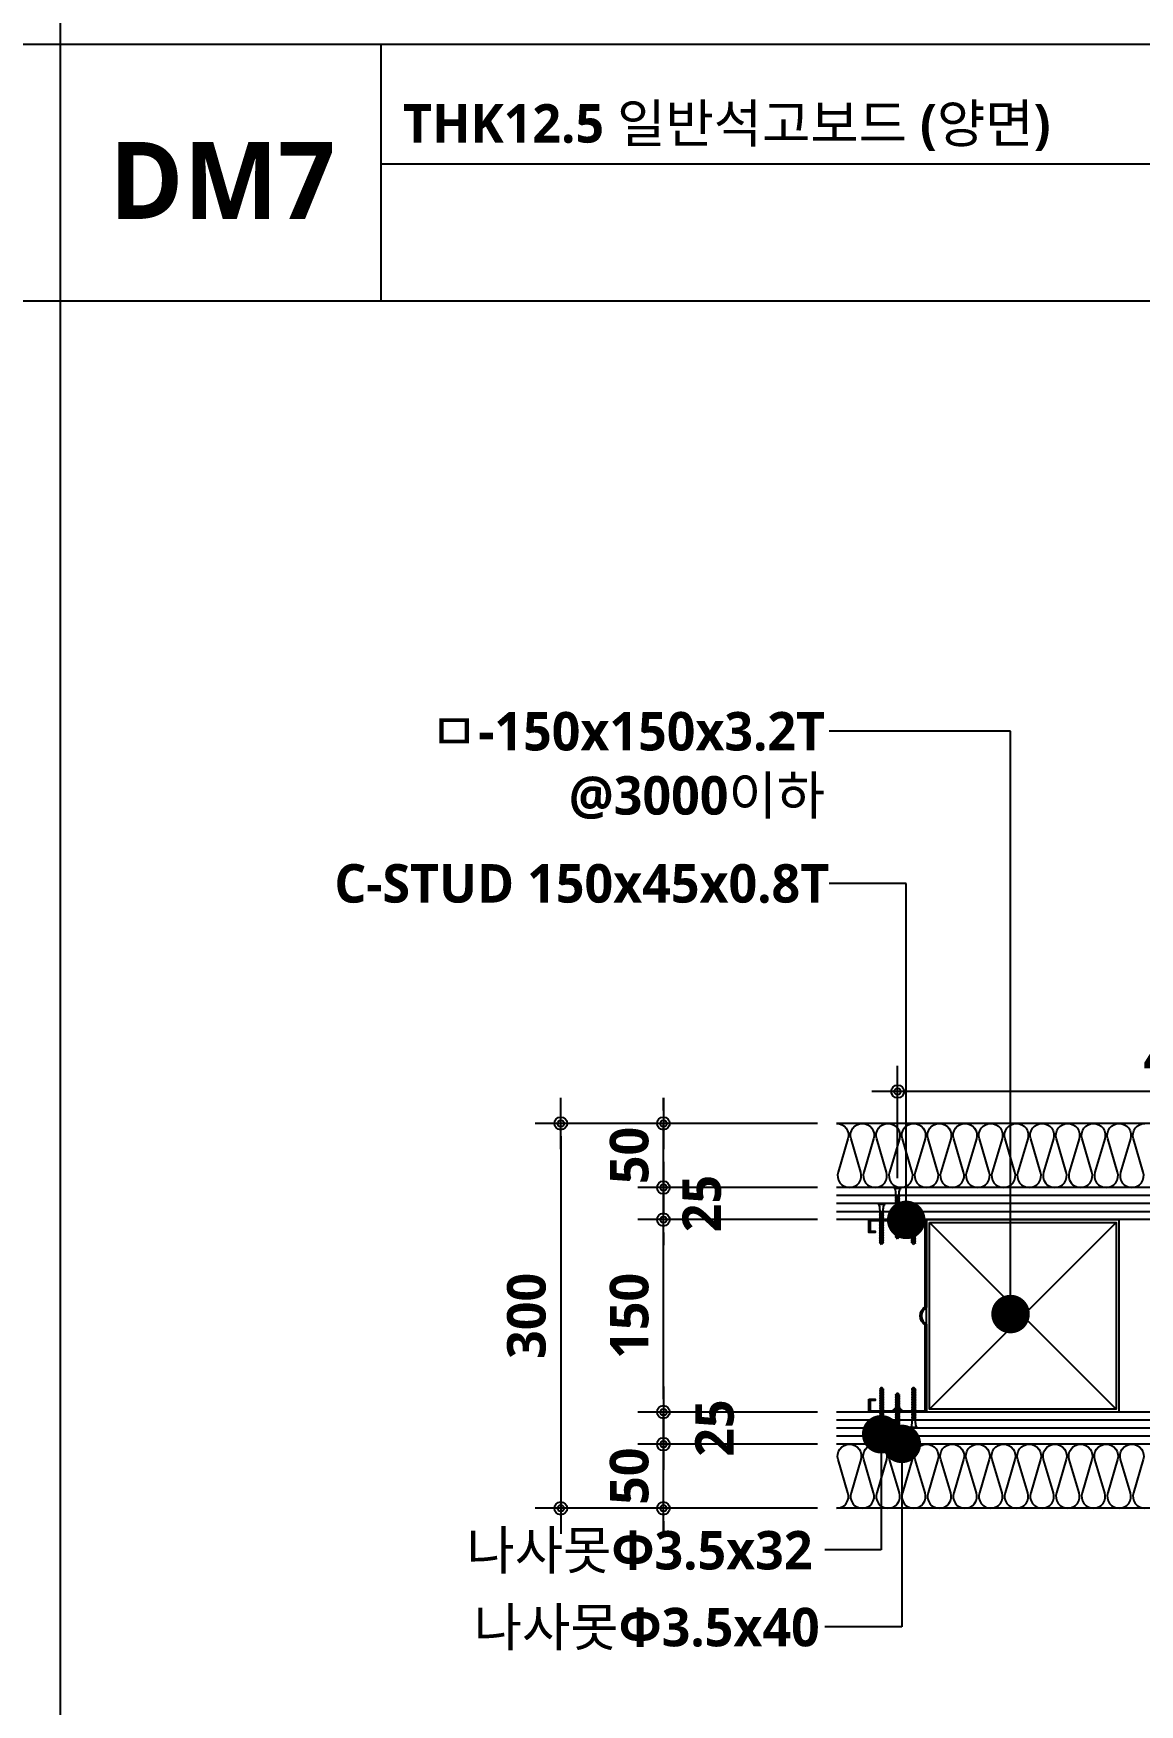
# Model space of a CAD drawing. Extents: x 200 to 24872, y 200 to 5740.
# Drawn here: x 20574 to 21436, y 1676 to 2978 of the extents above; entities that cross this region are included whole.
import ezdxf
from ezdxf.enums import TextEntityAlignment as Align

# ---------------------------------------------------------------- set-up
doc = ezdxf.new("R2010")
doc.units = 0
doc.header["$LTSCALE"] = 10
doc.header["$MEASUREMENT"] = 0
doc.header["$PDSIZE"] = -2
doc.layers.get('0').update_dxf_attribs({"linetype": 'CONTINUOUS'})
doc.layers.get('Defpoints').update_dxf_attribs({"color": 143, "linetype": 'CONTINUOUS'})
for name, color, linetype in [('A-ANNO-GRA1', 7, 'CONTINUOUS'), ('A-ANNO-LEAD', 4, 'CONTINUOUS'), ('A-ANNO-TEXT1', 7, 'CONTINUOUS'), ('A-DIM', 7, 'CONTINUOUS'), ('A-ELE9', 9, 'CONTINUOUS'), ('A-insul', 251, 'CONTINUOUS'), ('A-ST-AXIS-DIM', 7, 'CONTINUOUS'), ('A-STEEL', 7, 'CONTINUOUS'), ('A-STUD', 3, 'CONTINUOUS'), ('A-WALL-DRY', 7, 'CONTINUOUS'), ('나사못32', 8, 'CONTINUOUS'), ('나사못40', 8, 'CONTINUOUS')]:
    doc.layers.add(name, color=color, linetype=linetype)
doc.styles.add('2020음성 1차', font='NanumGothicBold.ttf')
doc.dimstyles.new('DLEADER', dxfattribs={"dimscale": 50, "dimtxt": 3, "dimasz": 3, "dimexe": 1, "dimexo": 8, "dimgap": 1, "dimtad": 1, "dimdec": 0, "dimrnd": 0.25, "dimdsep": 32, "dimtxsty": '2020음성 1차', "dimblk": 'DOT', "dimcen": 5, "dimclrd": 4, "dimclre": 4, "dimclrt": 3, "dimadec": 0, "dimazin": 0, "dimtfac": 1, "dimtdec": 0, "dimtix": 1, "dimtmove": 2, "dimatfit": 1, "dimldrblk": 'DOT', "dimfxl": 1, "dimarcsym": 0})
doc.dimstyles.new('RI-DOT-150', dxfattribs={"dimscale": 150, "dimtxt": 3, "dimasz": 1, "dimexe": 2, "dimexo": 2, "dimgap": 1, "dimtad": 1, "dimdec": 0, "dimzin": 9, "dimdsep": 46, "dimtxsty": '2020음성 1차', "dimcen": 0, "dimclrd": 256, "dimclre": 256, "dimclrt": 3, "dimadec": 0, "dimazin": 0, "dimtm": 1e-09, "dimtfac": 1, "dimtdec": 0, "dimtix": 1, "dimtmove": 2, "dimatfit": 3, "dimfxl": 1.25, "dimtolj": 1, "dimtzin": 0, "dimlwd": -1, "dimlwe": -1, "dimarcsym": 0})

# ---------------------------------------------------------------- blocks, each defined once
blk = doc.blocks.new('DIMDOT')
at = {"layer": 'A-DIM', "color": 7, "linetype": 'Continuous'}
blk.add_line((-2, 0), (2, 0), dxfattribs=at)
for radius in [0.5, 0.25]:
    blk.add_circle((0, 0), radius, dxfattribs=at)
blk = doc.blocks.new('*D158')
at = {"layer": 'A-ST-AXIS-DIM'}
for p, q in [((21185, 2128.7), (20965, 2128.7)), ((20985, 2118.7), (20985, 1838.7)), ((21185, 1828.7), (20965, 1828.7))]:
    blk.add_line(p, q, dxfattribs=at)
at = {"layer": 'Defpoints', "color": 0}
for p in [(21200, 2128.7), (20985, 1828.7), (21200, 1828.7)]:
    blk.add_point(p, dxfattribs=at)
at = {"layer": 'A-ST-AXIS-DIM', "linetype": 'ByBlock', "xscale": 10, "yscale": 10, "zscale": 10}
for p, rotation in [((20985, 2128.7), 90), ((20985, 1828.7), 270)]:
    blk.add_blockref('DIMDOT', p, dxfattribs=dict(at, rotation=rotation))
at = {"layer": 'A-ST-AXIS-DIM', "color": 3, "ltscale": 10, "insert": (20958.4, 1978.7), "char_height": 30, "attachment_point": 5, "rotation": 90, "style": '2020음성 1차'}
blk.add_mtext('\\A1;300', dxfattribs=at)
blk = doc.blocks.new('*D159')
at = {"layer": 'A-ST-AXIS-DIM'}
for p, q in [((21185, 2053.7), (21045, 2053.7)), ((21065, 1913.7), (21065, 2043.7)), ((21185, 1903.7), (21045, 1903.7))]:
    blk.add_line(p, q, dxfattribs=at)
at = {"layer": 'Defpoints', "color": 0}
for p in [(21065, 2053.7), (21200, 2053.7), (21200, 1903.7)]:
    blk.add_point(p, dxfattribs=at)
at = {"layer": 'A-ST-AXIS-DIM', "linetype": 'ByBlock', "xscale": 10, "yscale": 10, "zscale": 10}
for p, rotation in [((21065, 2053.7), 90), ((21065, 1903.7), 270)]:
    blk.add_blockref('DIMDOT', p, dxfattribs=dict(at, rotation=rotation))
at = {"layer": 'A-ST-AXIS-DIM', "color": 3, "ltscale": 10, "insert": (21038.5, 1978.7), "char_height": 30, "attachment_point": 5, "rotation": 90, "style": '2020음성 1차'}
blk.add_mtext('\\A1;150', dxfattribs=at)
blk = doc.blocks.new('*D160')
at = {"layer": 'A-ST-AXIS-DIM'}
for p, q in [((21065, 1913.7), (21065, 1923.7)), ((21185, 1903.7), (21045, 1903.7)), ((21065, 1878.7), (21065, 1903.7)), ((21185, 1878.7), (21045, 1878.7)), ((21065, 1868.7), (21065, 1858.7))]:
    blk.add_line(p, q, dxfattribs=at)
at = {"layer": 'Defpoints', "color": 0}
for p in [(21065, 1903.7), (21200, 1903.7), (21200, 1878.7)]:
    blk.add_point(p, dxfattribs=at)
at = {"layer": 'A-ST-AXIS-DIM', "linetype": 'ByBlock', "xscale": 10, "yscale": 10, "zscale": 10}
for p, rotation in [((21065, 1903.7), 270), ((21065, 1878.7), 90)]:
    blk.add_blockref('DIMDOT', p, dxfattribs=dict(at, rotation=rotation))
at = {"layer": 'A-ST-AXIS-DIM', "color": 3, "ltscale": 10, "insert": (21105, 1891.2), "char_height": 30, "attachment_point": 5, "rotation": 90, "style": '2020음성 1차'}
blk.add_mtext('\\A1;25', dxfattribs=at)
blk = doc.blocks.new('*D161')
at = {"layer": 'A-ST-AXIS-DIM'}
for p, q in [((21065, 2088.7), (21065, 2098.7)), ((21185, 2078.7), (21045, 2078.7)), ((21065, 2053.7), (21065, 2078.7)), ((21185, 2053.7), (21045, 2053.7)), ((21065, 2043.7), (21065, 2033.7))]:
    blk.add_line(p, q, dxfattribs=at)
at = {"layer": 'Defpoints', "color": 0}
for p in [(21065, 2078.7), (21200, 2078.7), (21200, 2053.7)]:
    blk.add_point(p, dxfattribs=at)
at = {"layer": 'A-ST-AXIS-DIM', "linetype": 'ByBlock', "xscale": 10, "yscale": 10, "zscale": 10}
for p, rotation in [((21065, 2078.7), 270), ((21065, 2053.7), 90)]:
    blk.add_blockref('DIMDOT', p, dxfattribs=dict(at, rotation=rotation))
at = {"layer": 'A-ST-AXIS-DIM', "color": 3, "ltscale": 10, "insert": (21095, 2066.2), "char_height": 30, "attachment_point": 5, "rotation": 90, "style": '2020음성 1차'}
blk.add_mtext('\\A1;25', dxfattribs=at)
blk = doc.blocks.new('*D163')
at = {"layer": 'A-ST-AXIS-DIM'}
for p, q in [((21247.5, 2086.1), (21247.5, 2173.6)), ((21697.5, 2086.1), (21697.5, 2173.6)), ((21687.5, 2153.6), (21257.5, 2153.6))]:
    blk.add_line(p, q, dxfattribs=at)
at = {"layer": 'Defpoints', "color": 0}
for p in [(21247.5, 2153.6), (21247.5, 2071.1), (21697.5, 2071.1)]:
    blk.add_point(p, dxfattribs=at)
at = {"layer": 'A-ST-AXIS-DIM', "linetype": 'ByBlock', "xscale": 10, "yscale": 10, "zscale": 10, "rotation": 180}
blk.add_blockref('DIMDOT', (21247.5, 2153.6), dxfattribs=at)
at = {"layer": 'A-ST-AXIS-DIM', "linetype": 'ByBlock', "xscale": 10, "yscale": 10, "zscale": 10}
blk.add_blockref('DIMDOT', (21697.5, 2153.6), dxfattribs=at)
at = {"layer": 'A-ST-AXIS-DIM', "color": 3, "ltscale": 10, "insert": (21472.5, 2180.1), "char_height": 30, "attachment_point": 5, "style": '2020음성 1차'}
blk.add_mtext('\\A1;450', dxfattribs=at)
blk = doc.blocks.new('_Dot')
at = {"color": 0, "lineweight": -2}
blk.add_line((-0.5, 0), (-1, 0), dxfattribs=at)
at = {"color": 0, "const_width": 0.5}
blk.add_lwpolyline([(-0.25, 0, 1), (0.25, 0, 1)], format="xyb", close=True, dxfattribs=at)
blk = doc.blocks.new('kcc나사못40')
at = {"layer": '나사못40'}
for p, q in [((1.5, 38.5), (2.8, 40)), ((4, 38.6), (2.8, 40)), ((1.5, 38.5), (1, 38.2)), ((1, 38.2), (1.5, 37.9)), ((1.5, 37.2), (1, 36.9)), ((1, 36.9), (1.5, 36.6)), ((1.5, 35.9), (1, 35.6)), ((1, 35.6), (1.5, 35.3)), ((1.5, 34.6), (1, 34.3)), ((1, 34.3), (1.5, 34)), ((1.5, 33.3), (1, 33)), ((1, 33), (1.5, 32.7)), ((1.5, 32), (1, 31.7)), ((1, 31.7), (1.5, 31.4)), ((1.5, 30.7), (1, 30.4)), ((1, 30.4), (1.5, 30.1)), ((1.5, 29.4), (1, 29.1)), ((1, 29.1), (1.5, 28.8)), ((1.5, 28.1), (1, 27.8)), ((1, 27.8), (1.5, 27.5)), ((1.5, 26.8), (1, 26.5)), ((1, 26.5), (1.5, 26.2)), ((1.5, 38.5), (4, 37.9)), ((1.5, 37.9), (4, 37.3)), ((1.5, 37.9), (1.5, 37.2)), ((1.5, 37.9), (4, 37.9)), ((1.5, 37.2), (4, 36.6)), ((1.5, 36.6), (4, 36)), ((1.5, 36.6), (1.5, 35.9)), ((1.5, 36.6), (4, 36.6)), ((1.5, 35.9), (4, 35.3)), ((1.5, 35.3), (4, 34.7)), ((1.5, 35.3), (1.5, 34.6)), ((1.5, 35.3), (4, 35.3)), ((1.5, 34.6), (4, 34)), ((1.5, 34), (1.5, 33.3)), ((1.5, 34), (4, 33.4)), ((1.5, 34), (4, 34)), ((1.5, 33.3), (4, 32.7)), ((1.5, 32.7), (4, 32.1)), ((1.5, 32.7), (1.5, 32)), ((1.5, 32.7), (4, 32.7)), ((1.5, 32), (4, 31.4)), ((1.5, 31.4), (1.5, 30.7)), ((1.5, 31.4), (4, 30.8)), ((1.5, 31.4), (4, 31.4)), ((1.5, 30.7), (4, 30.1)), ((1.5, 30.1), (4, 29.5)), ((1.5, 30.1), (1.5, 29.4)), ((1.5, 30.1), (4, 30.1)), ((1.5, 29.4), (4, 28.8)), ((1.5, 28.8), (1.5, 28.1)), ((1.5, 28.8), (4, 28.2)), ((1.5, 28.8), (4, 28.8)), ((1.5, 28.1), (4, 27.5)), ((1.5, 27.5), (4, 26.9)), ((1.5, 27.5), (1.5, 26.8)), ((1.5, 27.5), (4, 27.5)), ((1.5, 26.8), (4, 26.2)), ((1.5, 26.2), (1.5, 25.5)), ((1.5, 26.2), (4, 25.6)), ((1.5, 26.2), (4, 26.2)), ((4, 38.6), (4, 37.9)), ((4, 37.9), (4.5, 37.6)), ((4.5, 37.6), (4, 37.3)), ((4, 37.3), (4, 36.6)), ((4, 36.6), (4.5, 36.3)), ((4.5, 36.3), (4, 36)), ((4, 36), (4, 35.3)), ((4, 35.3), (4.5, 35)), ((4.5, 35), (4, 34.7)), ((4, 34.7), (4, 34)), ((4, 34), (4.5, 33.7)), ((4.5, 33.7), (4, 33.4)), ((4, 33.4), (4, 32.7)), ((4, 32.7), (4.5, 32.4)), ((4.5, 32.4), (4, 32.1)), ((4, 32.1), (4, 31.4)), ((4, 31.4), (4.5, 31.1)), ((4.5, 31.1), (4, 30.8)), ((4, 30.8), (4, 30.1)), ((4, 30.1), (4.5, 29.8)), ((4.5, 29.8), (4, 29.5)), ((4, 29.5), (4, 28.8)), ((4, 28.8), (4.5, 28.5)), ((4.5, 28.5), (4, 28.2)), ((4, 28.2), (4, 27.5)), ((4, 27.5), (4.5, 27.2)), ((4.5, 27.2), (4, 26.9)), ((4, 26.9), (4, 26.2)), ((4, 26.2), (4.5, 25.9)), ((1.5, 25.5), (1, 25.2)), ((1, 25.2), (1.5, 24.9)), ((1.5, 24.2), (1, 23.9)), ((1, 23.9), (1.5, 23.6)), ((1.5, 22.9), (1, 22.6)), ((1, 22.6), (1.5, 22.3)), ((1.5, 21.6), (1, 21.3)), ((1, 21.3), (1.5, 21)), ((1.5, 20.3), (1, 20)), ((1, 20), (1.5, 19.7)), ((1.5, 19), (1, 18.7)), ((1, 18.7), (1.5, 18.4)), ((1.5, 17.7), (1, 17.4)), ((1, 17.4), (1.5, 17.1)), ((1.5, 16.4), (1, 16.1)), ((1, 16.1), (1.5, 15.8)), ((1.5, 15.1), (1, 14.8)), ((1, 14.8), (1.5, 14.5)), ((1.5, 13.8), (1, 13.5)), ((1, 13.5), (1.5, 13.2)), ((1.5, 25.5), (4, 24.9)), ((1.5, 24.9), (4, 24.3)), ((1.5, 24.9), (1.5, 24.2)), ((1.5, 24.9), (4, 24.9)), ((1.5, 24.2), (4, 23.6)), ((1.5, 23.6), (1.5, 22.9)), ((1.5, 23.6), (4, 23)), ((1.5, 23.6), (4, 23.6)), ((1.5, 22.9), (4, 22.3)), ((1.5, 22.3), (4, 21.7)), ((1.5, 22.3), (1.5, 21.6)), ((1.5, 22.3), (4, 22.3)), ((1.5, 21.6), (4, 21)), ((1.5, 21), (1.5, 20.3)), ((1.5, 21), (4, 20.4)), ((1.5, 21), (4, 21)), ((1.5, 20.3), (4, 19.7)), ((1.5, 19.7), (4, 19.1)), ((1.5, 19.7), (1.5, 19)), ((1.5, 19.7), (4, 19.7)), ((1.5, 19), (4, 18.4)), ((1.5, 18.4), (1.5, 17.7)), ((1.5, 18.4), (4, 17.8)), ((1.5, 18.4), (4, 18.4)), ((1.5, 17.7), (4, 17.1)), ((1.5, 17.1), (4, 16.5)), ((1.5, 17.1), (1.5, 16.4)), ((1.5, 17.1), (4, 17.1)), ((1.5, 16.4), (4, 15.8)), ((1.5, 15.8), (1.5, 15.1)), ((1.5, 15.8), (4, 15.2)), ((1.5, 15.8), (4, 15.8)), ((1.5, 15.1), (4, 14.5)), ((1.5, 14.5), (4, 13.9)), ((1.5, 14.5), (1.5, 13.8)), ((1.5, 14.5), (4, 14.5)), ((1.5, 13.8), (4, 13.2)), ((1.5, 13.2), (1.5, 12.5)), ((1.5, 13.2), (4, 12.6)), ((1.5, 13.2), (4, 13.2)), ((4.5, 25.9), (4, 25.6)), ((4, 25.6), (4, 24.9)), ((4, 24.9), (4.5, 24.6)), ((4.5, 24.6), (4, 24.3)), ((4, 24.3), (4, 23.6)), ((4, 23.6), (4.5, 23.3)), ((4.5, 23.3), (4, 23)), ((4, 23), (4, 22.3)), ((4, 22.3), (4.5, 22)), ((4.5, 22), (4, 21.7)), ((4, 21.7), (4, 21)), ((4, 21), (4.5, 20.7)), ((4.5, 20.7), (4, 20.4)), ((4, 20.4), (4, 19.7)), ((4, 19.7), (4.5, 19.4)), ((4.5, 19.4), (4, 19.1)), ((4, 19.1), (4, 18.4)), ((4, 18.4), (4.5, 18.1)), ((4.5, 18.1), (4, 17.8)), ((4, 17.8), (4, 17.1)), ((4, 17.1), (4.5, 16.8)), ((4.5, 16.8), (4, 16.5)), ((4, 16.5), (4, 15.8)), ((4, 15.8), (4.5, 15.5)), ((4.5, 15.5), (4, 15.2)), ((4, 15.2), (4, 14.5)), ((4, 14.5), (4.5, 14.2)), ((4.5, 14.2), (4, 13.9)), ((4, 13.9), (4, 13.2)), ((4, 13.2), (4.5, 12.9)), ((0, 0.4), (5.5, 0.4)), ((0, 0), (0, 0.4)), ((1.5, 12.5), (1, 12.2)), ((1, 12.2), (1.5, 11.9)), ((1.5, 11.2), (1, 10.9)), ((1, 10.9), (1.5, 10.6)), ((1.5, 9.9), (1, 9.6)), ((1, 9.6), (1.5, 9.3)), ((1.5, 8.6), (1, 8.3)), ((1, 8.3), (1.5, 8)), ((1.5, 7.3), (1, 7)), ((1, 7), (1.5, 6.7)), ((1.5, 12.5), (4, 11.9)), ((1.5, 11.9), (4, 11.3)), ((1.5, 11.9), (1.5, 11.2)), ((1.5, 11.9), (4, 11.9)), ((1.5, 11.2), (4, 10.6)), ((1.5, 10.6), (1.5, 9.9)), ((1.5, 10.6), (4, 10)), ((1.5, 10.6), (4, 10.6)), ((1.5, 9.9), (4, 9.3)), ((1.5, 9.3), (4, 8.7)), ((1.5, 9.3), (1.5, 8.6)), ((1.5, 9.3), (4, 9.3)), ((1.5, 8.6), (4, 8)), ((1.5, 8), (1.5, 7.3)), ((1.5, 8), (4, 7.4)), ((1.5, 8), (4, 8)), ((1.5, 7.3), (4, 6.7)), ((1.5, 6.7), (4, 6.1)), ((1.5, 6.7), (4, 6.7)), ((1.5, 6.7), (1.5, 5.4)), ((4.5, 12.9), (4, 12.6)), ((4, 12.6), (4, 11.9)), ((4, 11.9), (4.5, 11.6)), ((4.5, 11.6), (4, 11.3)), ((4, 11.3), (4, 10.6)), ((4, 10.6), (4.5, 10.3)), ((4.5, 10.3), (4, 10)), ((4, 10), (4, 9.3)), ((4, 9.3), (4.5, 9)), ((4.5, 9), (4, 8.7)), ((4, 8.7), (4, 8)), ((4, 8), (4.5, 7.7)), ((4.5, 7.7), (4, 7.4)), ((4, 7.4), (4, 6.7)), ((4, 6.7), (4.5, 6.4)), ((4.5, 6.4), (4, 6.1)), ((4, 6.1), (4, 5.4)), ((5.5, 0), (5.5, 0.4)), ((0, 0), (5.5, 0))]:
    blk.add_line(p, q, dxfattribs=at)
at = {"layer": '나사못40', "extrusion": (0, 0, -1)}
blk.add_ellipse((0, 5.4), major_axis=(0, -5), ratio=0.3, start_param=4.712389, end_param=6.283185, dxfattribs=at)
at = {"layer": '나사못40'}
blk.add_ellipse((5.5, 5.4), major_axis=(0, -5), ratio=0.3, start_param=4.712389, end_param=6.283185, dxfattribs=at)
blk = doc.blocks.new('kcc나사못32')
at = {"layer": '나사못32'}
for p, q in [((1.5, 29.9), (1, 29.6)), ((1, 29.6), (1.5, 29.3)), ((1.5, 28.6), (1, 28.3)), ((1, 28.3), (1.5, 28)), ((1.5, 27.3), (1, 27)), ((1, 27), (1.5, 26.7)), ((1.5, 30.6), (2.8, 32)), ((1.5, 30.6), (1.5, 29.9)), ((4, 30.5), (1.5, 29.9)), ((4, 29.9), (1.5, 29.9)), ((4, 29.9), (1.5, 29.3)), ((1.5, 29.3), (1.5, 28.6)), ((4, 29.2), (1.5, 28.6)), ((4, 28.6), (1.5, 28.6)), ((4, 28.6), (1.5, 28)), ((1.5, 28), (1.5, 27.3)), ((4, 27.9), (1.5, 27.3)), ((4, 27.3), (1.5, 27.3)), ((4, 27.3), (1.5, 26.7)), ((1.5, 26.7), (1.5, 26)), ((4, 26.6), (1.5, 26)), ((4, 30.5), (2.8, 32)), ((4, 30.5), (4.5, 30.2)), ((4.5, 30.2), (4, 29.9)), ((4, 29.9), (4, 29.2)), ((4, 29.2), (4.5, 28.9)), ((4.5, 28.9), (4, 28.6)), ((4, 28.6), (4, 27.9)), ((4, 27.9), (4.5, 27.6)), ((4.5, 27.6), (4, 27.3)), ((4, 27.3), (4, 26.6)), ((4, 26.6), (4.5, 26.3)), ((4.5, 26.3), (4, 26)), ((1.5, 26), (1, 25.7)), ((1, 25.7), (1.5, 25.4)), ((1.5, 24.7), (1, 24.4)), ((1, 24.4), (1.5, 24.1)), ((1.5, 23.4), (1, 23.1)), ((1, 23.1), (1.5, 22.8)), ((1.5, 22.1), (1, 21.8)), ((1, 21.8), (1.5, 21.5)), ((1.5, 20.8), (1, 20.5)), ((1, 20.5), (1.5, 20.2)), ((1.5, 19.5), (1, 19.2)), ((1, 19.2), (1.5, 18.9)), ((1.5, 18.2), (1, 17.9)), ((1, 17.9), (1.5, 17.6)), ((1.5, 16.9), (1, 16.6)), ((1, 16.6), (1.5, 16.3)), ((1.5, 15.6), (1, 15.3)), ((1, 15.3), (1.5, 15)), ((1.5, 14.3), (1, 14)), ((1, 14), (1.5, 13.7)), ((4, 26), (1.5, 26)), ((4, 26), (1.5, 25.4)), ((1.5, 25.4), (1.5, 24.7)), ((4, 25.3), (1.5, 24.7)), ((4, 24.7), (1.5, 24.7)), ((4, 24.7), (1.5, 24.1)), ((1.5, 24.1), (1.5, 23.4)), ((4, 24), (1.5, 23.4)), ((4, 23.4), (1.5, 23.4)), ((4, 23.4), (1.5, 22.8)), ((1.5, 22.8), (1.5, 22.1)), ((4, 22.7), (1.5, 22.1)), ((4, 22.1), (1.5, 22.1)), ((4, 22.1), (1.5, 21.5)), ((1.5, 21.5), (1.5, 20.8)), ((4, 21.4), (1.5, 20.8)), ((4, 20.8), (1.5, 20.8)), ((4, 20.8), (1.5, 20.2)), ((1.5, 20.2), (1.5, 19.5)), ((4, 20.1), (1.5, 19.5)), ((4, 19.5), (1.5, 19.5)), ((4, 19.5), (1.5, 18.9)), ((1.5, 18.9), (1.5, 18.2)), ((4, 18.8), (1.5, 18.2)), ((4, 18.2), (1.5, 18.2)), ((4, 18.2), (1.5, 17.6)), ((1.5, 17.6), (1.5, 16.9)), ((4, 17.5), (1.5, 16.9)), ((4, 16.9), (1.5, 16.9)), ((4, 16.9), (1.5, 16.3)), ((1.5, 16.3), (1.5, 15.6)), ((4, 16.2), (1.5, 15.6)), ((4, 15.6), (1.5, 15.6)), ((4, 15.6), (1.5, 15)), ((1.5, 15), (1.5, 14.3)), ((4, 14.9), (1.5, 14.3)), ((4, 14.3), (1.5, 14.3)), ((4, 14.3), (1.5, 13.7)), ((1.5, 13.7), (1.5, 13)), ((4, 13.6), (1.5, 13)), ((4, 26), (4, 25.3)), ((4, 25.3), (4.5, 25)), ((4.5, 25), (4, 24.7)), ((4, 24.7), (4, 24)), ((4, 24), (4.5, 23.7)), ((4.5, 23.7), (4, 23.4)), ((4, 23.4), (4, 22.7)), ((4, 22.7), (4.5, 22.4)), ((4.5, 22.4), (4, 22.1)), ((4, 22.1), (4, 21.4)), ((4, 21.4), (4.5, 21.1)), ((4.5, 21.1), (4, 20.8)), ((4, 20.8), (4, 20.1)), ((4, 20.1), (4.5, 19.8)), ((4.5, 19.8), (4, 19.5)), ((4, 19.5), (4, 18.8)), ((4, 18.8), (4.5, 18.5)), ((4.5, 18.5), (4, 18.2)), ((4, 18.2), (4, 17.5)), ((4, 17.5), (4.5, 17.2)), ((4.5, 17.2), (4, 16.9)), ((4, 16.9), (4, 16.2)), ((4, 16.2), (4.5, 15.9)), ((4.5, 15.9), (4, 15.6)), ((4, 15.6), (4, 14.9)), ((4, 14.9), (4.5, 14.6)), ((4.5, 14.6), (4, 14.3)), ((4, 14.3), (4, 13.6)), ((4, 13.6), (4.5, 13.3)), ((4.5, 13.3), (4, 13)), ((0, 0), (0, 0.4)), ((5.5, 0.4), (0, 0.4)), ((1.5, 13), (1, 12.7)), ((1, 12.7), (1.5, 12.4)), ((1.5, 11.7), (1, 11.4)), ((1, 11.4), (1.5, 11.1)), ((1.5, 10.4), (1, 10.1)), ((1, 10.1), (1.5, 9.8)), ((1.5, 9.1), (1, 8.8)), ((1, 8.8), (1.5, 8.5)), ((1.5, 7.8), (1, 7.5)), ((1, 7.5), (1.5, 7.2)), ((1.5, 6.5), (1, 6.2)), ((1, 6.2), (1.5, 5.9)), ((4, 13), (1.5, 13)), ((4, 13), (1.5, 12.4)), ((1.5, 12.4), (1.5, 11.7)), ((4, 12.3), (1.5, 11.7)), ((4, 11.7), (1.5, 11.7)), ((4, 11.7), (1.5, 11.1)), ((1.5, 11.1), (1.5, 10.4)), ((4, 11), (1.5, 10.4)), ((4, 10.4), (1.5, 10.4)), ((4, 10.4), (1.5, 9.8)), ((1.5, 9.8), (1.5, 9.1)), ((4, 9.7), (1.5, 9.1)), ((4, 9.1), (1.5, 9.1)), ((4, 9.1), (1.5, 8.5)), ((1.5, 8.5), (1.5, 7.8)), ((4, 8.4), (1.5, 7.8)), ((4, 7.8), (1.5, 7.8)), ((4, 7.8), (1.5, 7.2)), ((1.5, 7.2), (1.5, 6.5)), ((4, 7.1), (1.5, 6.5)), ((4, 6.5), (1.5, 6.5)), ((4, 6.5), (1.5, 5.9)), ((1.5, 5.9), (1.5, 5.4)), ((4, 13), (4, 12.3)), ((4, 12.3), (4.5, 12)), ((4.5, 12), (4, 11.7)), ((4, 11.7), (4, 11)), ((4, 11), (4.5, 10.7)), ((4.5, 10.7), (4, 10.4)), ((4, 10.4), (4, 9.7)), ((4, 9.7), (4.5, 9.4)), ((4.5, 9.4), (4, 9.1)), ((4, 9.1), (4, 8.4)), ((4, 8.4), (4.5, 8.1)), ((4.5, 8.1), (4, 7.8)), ((4, 7.8), (4, 7.1)), ((4, 7.1), (4.5, 6.8)), ((4.5, 6.8), (4, 6.5)), ((4, 6.5), (4, 5.4)), ((5.5, 0), (5.5, 0.4)), ((5.5, 0), (0, 0))]:
    blk.add_line(p, q, dxfattribs=at)
at = {"layer": '나사못32', "extrusion": (0, 0, -1)}
blk.add_ellipse((0, 5.4), major_axis=(0, 5), ratio=0.3, start_param=1.570796, end_param=3.141593, dxfattribs=at)
at = {"layer": '나사못32'}
blk.add_ellipse((5.5, 5.4), major_axis=(0, 5), ratio=0.3, start_param=1.570796, end_param=3.141593, dxfattribs=at)
blk = doc.blocks.new('*D172')
at = {"layer": 'A-ST-AXIS-DIM'}
for p, q in [((21065, 1888.7), (21065, 1898.7)), ((21185, 1878.7), (21045, 1878.7)), ((21065, 1828.7), (21065, 1878.7)), ((21185, 1828.7), (21045, 1828.7)), ((21065, 1818.7), (21065, 1808.7))]:
    blk.add_line(p, q, dxfattribs=at)
at = {"layer": 'Defpoints', "color": 0}
for p in [(21065, 1878.7), (21200, 1878.7), (21200, 1828.7)]:
    blk.add_point(p, dxfattribs=at)
at = {"layer": 'A-ST-AXIS-DIM', "linetype": 'ByBlock', "xscale": 10, "yscale": 10, "zscale": 10}
for p, rotation in [((21065, 1878.7), 270), ((21065, 1828.7), 90)]:
    blk.add_blockref('DIMDOT', p, dxfattribs=dict(at, rotation=rotation))
at = {"layer": 'A-ST-AXIS-DIM', "color": 3, "ltscale": 10, "insert": (21038.5, 1853.7), "char_height": 30, "attachment_point": 5, "rotation": 90, "style": '2020음성 1차'}
blk.add_mtext('\\A1;50', dxfattribs=at)
blk = doc.blocks.new('*D173')
at = {"layer": 'A-ST-AXIS-DIM'}
for p, q in [((21065, 2138.7), (21065, 2148.7)), ((21185, 2128.7), (21045, 2128.7)), ((21065, 2078.7), (21065, 2128.7)), ((21185, 2078.7), (21045, 2078.7)), ((21065, 2068.7), (21065, 2058.7))]:
    blk.add_line(p, q, dxfattribs=at)
at = {"layer": 'Defpoints', "color": 0}
for p in [(21065, 2128.7), (21200, 2128.7), (21200, 2078.7)]:
    blk.add_point(p, dxfattribs=at)
at = {"layer": 'A-ST-AXIS-DIM', "linetype": 'ByBlock', "xscale": 10, "yscale": 10, "zscale": 10}
for p, rotation in [((21065, 2128.7), 270), ((21065, 2078.7), 90)]:
    blk.add_blockref('DIMDOT', p, dxfattribs=dict(at, rotation=rotation))
at = {"layer": 'A-ST-AXIS-DIM', "color": 3, "ltscale": 10, "insert": (21038.5, 2103.7), "char_height": 30, "attachment_point": 5, "rotation": 90, "style": '2020음성 1차'}
blk.add_mtext('\\A1;50', dxfattribs=at)

msp = doc.modelspace()

# ---------------------------------------------------------------- linework, layer by layer
at = {"layer": 'A-ANNO-GRA1'}
for p, q in [((20595, 5740), (20595, 200)), ((17000, 2970), (24095, 2970)), ((20845, 2770), (20845, 2970)), ((20845, 2876.7), (21895, 2876.7)), ((17000, 2770), (24095, 2770))]:
    msp.add_line(p, q, dxfattribs=at)
at = {"layer": 'A-ELE9'}
for p, q in [((22200, 2128.7), (21200, 2128.7)), ((22200, 1828.7), (21200, 1828.7))]:
    msp.add_line(p, q, dxfattribs=at)
at = {"layer": 'A-insul'}
for points in [[(21200, 2128.7, -0.509267), (21200, 2128.7, -0.509267), (21208.8, 2116.6), (21201.2, 2090.8, 0.509267), (21210, 2078.7, 0.509267), (21218.8, 2090.8), (21211.2, 2116.6, -0.509267), (21220, 2128.7, -0.509267), (21228.8, 2116.6), (21221.2, 2090.8, 0.509267), (21230, 2078.7, 0.509267), (21238.8, 2090.8), (21231.2, 2116.6, -0.509267), (21240, 2128.7, -0.509267), (21248.9, 2116.6), (21241.2, 2090.8, 0.509267), (21250, 2078.7, 0.509267), (21258.9, 2090.8), (21251.2, 2116.6, -0.509267), (21260, 2128.7, -0.509267), (21268.9, 2116.6), (21261.2, 2090.8, 0.509267), (21270, 2078.7, 0.509267), (21278.9, 2090.8), (21271.2, 2116.6, -0.509267), (21280, 2128.7, -0.509267), (21288.9, 2116.6), (21281.2, 2090.8, 0.509267), (21290.1, 2078.7, 0.509267), (21298.9, 2090.8), (21291.2, 2116.6, -0.509267), (21300, 2128.7, -0.509267), (21308.9, 2116.6), (21301.2, 2090.8, 0.509267), (21310.1, 2078.7, 0.509267), (21318.9, 2090.8), (21311.2, 2116.6, -0.509267), (21320.1, 2128.7, -0.509267), (21328.9, 2116.6), (21321.2, 2090.8, 0.509267), (21330.1, 2078.7, 0.509267), (21338.9, 2090.8), (21331.2, 2116.6, -0.509267), (21340.1, 2128.7, -0.509267), (21348.9, 2116.6), (21341.2, 2090.8, 0.509267), (21350.1, 2078.7, 0.509267), (21358.9, 2090.8), (21351.2, 2116.6, -0.509267), (21360.1, 2128.7, -0.509267), (21368.9, 2116.6), (21361.3, 2090.8, 0.509267), (21370.1, 2078.7, 0.509267), (21378.9, 2090.8), (21371.3, 2116.6, -0.509267), (21380.1, 2128.7, -0.509267), (21388.9, 2116.6), (21381.3, 2090.8, 0.509267), (21390.1, 2078.7, 0.509267), (21398.9, 2090.8), (21391.3, 2116.6, -0.509267), (21400.1, 2128.7, -0.509267), (21408.9, 2116.6), (21401.3, 2090.8, 0.509267), (21410.1, 2078.7, 0.509267), (21418.9, 2090.8), (21411.3, 2116.6, -0.509267), (21420.1, 2128.7, -0.509267), (21428.9, 2116.6), (21421.3, 2090.8, 0.509267), (21430.1, 2078.7, 0.509267), (21438.9, 2090.8), (21431.3, 2116.6, -0.509267), (21440.1, 2128.7, -0.509267)], [(21200, 1828.7, 0.509267), (21200, 1828.7, 0.509267), (21208.8, 1840.8), (21201.2, 1866.6, -0.509267), (21210, 1878.7, -0.509267), (21218.8, 1866.6), (21211.2, 1840.8, 0.509267), (21220, 1828.7, 0.509267), (21228.8, 1840.8), (21221.2, 1866.6, -0.509267), (21230, 1878.7, -0.509267), (21238.8, 1866.6), (21231.2, 1840.8, 0.509267), (21240, 1828.7, 0.509267), (21248.9, 1840.8), (21241.2, 1866.6, -0.509267), (21250, 1878.7, -0.509267), (21258.9, 1866.6), (21251.2, 1840.8, 0.509267), (21260, 1828.7, 0.509267), (21268.9, 1840.8), (21261.2, 1866.6, -0.509267), (21270, 1878.7, -0.509267), (21278.9, 1866.6), (21271.2, 1840.8, 0.509267), (21280, 1828.7, 0.509267), (21288.9, 1840.8), (21281.2, 1866.6, -0.509267), (21290.1, 1878.7, -0.509267), (21298.9, 1866.6), (21291.2, 1840.8, 0.509267), (21300, 1828.7, 0.509267), (21308.9, 1840.8), (21301.2, 1866.6, -0.509267), (21310.1, 1878.7, -0.509267), (21318.9, 1866.6), (21311.2, 1840.8, 0.509267), (21320.1, 1828.7, 0.509267), (21328.9, 1840.8), (21321.2, 1866.6, -0.509267), (21330.1, 1878.7, -0.509267), (21338.9, 1866.6), (21331.2, 1840.8, 0.509267), (21340.1, 1828.7, 0.509267), (21348.9, 1840.8), (21341.2, 1866.6, -0.509267), (21350.1, 1878.7, -0.509267), (21358.9, 1866.6), (21351.2, 1840.8, 0.509267), (21360.1, 1828.7, 0.509267), (21368.9, 1840.8), (21361.3, 1866.6, -0.509267), (21370.1, 1878.7, -0.509267), (21378.9, 1866.6), (21371.3, 1840.8, 0.509267), (21380.1, 1828.7, 0.509267), (21388.9, 1840.8), (21381.3, 1866.6, -0.509267), (21390.1, 1878.7, -0.509267), (21398.9, 1866.6), (21391.3, 1840.8, 0.509267), (21400.1, 1828.7, 0.509267), (21408.9, 1840.8), (21401.3, 1866.6, -0.509267), (21410.1, 1878.7, -0.509267), (21418.9, 1866.6), (21411.3, 1840.8, 0.509267), (21420.1, 1828.7, 0.509267), (21428.9, 1840.8), (21421.3, 1866.6, -0.509267), (21430.1, 1878.7, -0.509267), (21438.9, 1866.6), (21431.3, 1840.8, 0.509267), (21440.1, 1828.7, 0.509267)]]:
    msp.add_lwpolyline(points, format="xyb", dxfattribs=at)
at = {"layer": 'A-STEEL'}
for p, q in [((21272.3, 2051.4), (21417.7, 1906)), ((21272.3, 1906), (21417.7, 2051.4))]:
    msp.add_line(p, q, dxfattribs=at)
for points in [[(21270, 2053.7), (21420, 2053.7), (21420, 1903.7), (21270, 1903.7)], [(21272.3, 2051.4), (21417.7, 2051.4), (21417.7, 1906), (21272.3, 1906)]]:
    msp.add_lwpolyline(points, close=True, dxfattribs=at)
at = {"layer": 'A-STUD'}
msp.add_lwpolyline([(21225, 1913.7), (21230, 1913.7), (21230, 1912.7), (21226, 1912.7), (21226, 1904.7), (21244.1, 1904.7, -0.745356), (21250.9, 1904.7), (21269, 1904.7), (21269, 1971.6, -0.542783), (21269, 1985.7), (21269, 2052.7), (21250.9, 2052.7, -0.745356), (21244.1, 2052.7), (21226, 2052.7), (21226, 2044.7), (21230, 2044.7), (21230, 2043.7), (21225, 2043.7), (21225, 2053.7), (21245, 2053.7, 1), (21250, 2053.7), (21270, 2053.7), (21270, 1985.2, 0.589997), (21270, 1972.2), (21270, 1903.7), (21250, 1903.7, 1), (21245, 1903.7), (21225, 1903.7)], format="xyb", close=True, dxfattribs=at)
at = {"layer": 'A-WALL-DRY'}
for p, q in [((22200, 2078.7), (21200, 2078.7)), ((22200, 2072.4), (21200, 2072.4)), ((22200, 2066.2), (21200, 2066.2)), ((22200, 2059.9), (21200, 2059.9)), ((22200, 2053.7), (21200, 2053.7)), ((22200, 1903.7), (21200, 1903.7)), ((22200, 1897.4), (21200, 1897.4)), ((22200, 1891.2), (21200, 1891.2)), ((22200, 1884.9), (21200, 1884.9)), ((22200, 1878.7), (21200, 1878.7))]:
    msp.add_line(p, q, dxfattribs=at)

# ---------------------------------------------------------------- block references
at = {"layer": '나사못32', "rotation": 180.0000000002085}
msp.add_blockref('kcc나사못32', (21237.8, 2066.2), dxfattribs=at)
at = {"layer": '나사못32', "xscale": -1}
for p, rotation in [((21257.2, 2066.2), 180), ((21237.8, 1891.2), 359.9999999997914)]:
    msp.add_blockref('kcc나사못32', p, dxfattribs=dict(at, rotation=rotation))
at = {"layer": '나사못32'}
msp.add_blockref('kcc나사못32', (21257.2, 1891.2), dxfattribs=at)
at = {"layer": '나사못40', "extrusion": (0, 0, -1), "zscale": -1, "rotation": 180}
msp.add_blockref('kcc나사못40', (-21244.7, 2078.7), dxfattribs=at)
at = {"layer": '나사못40', "extrusion": (0, 0, -1), "xscale": -1, "zscale": -1}
msp.add_blockref('kcc나사못40', (-21244.7, 1878.7), dxfattribs=at)

# ---------------------------------------------------------------- texts
at = {"layer": 'A-ANNO-TEXT1', "style": '2020음성 1차'}
msp.add_text('THK12.5 일반석고보드 (양면)', height=30, dxfattribs=at).set_placement((20862.1, 2893.2))
msp.add_text('DM7', height=60, dxfattribs=at).set_placement((20721.3, 2833.7), align=Align.CENTER)
for s, p in [('ㅁ-150x150x3.2T', (21191, 2434.4)), ('@3000이하', (21191, 2384.4)), ('C-STUD 150x45x0.8T', (21194.2, 2315.8)), ('나사못Φ3.5x32', (21181.2, 1796)), ('나사못Φ3.5x40', (21186.8, 1736.1))]:
    msp.add_text(s, height=30, dxfattribs=at).set_placement(p, align=Align.MIDDLE_RIGHT)

# ---------------------------------------------------------------- dimensions: what is measured, and where the dimension line sits
at = {"layer": 'A-ST-AXIS-DIM'}
for base, p1, p2, angle, picture, middle in [((21247.5, 2153.6), (21697.5, 2071.1), (21247.5, 2071.1), 180, '*D163', (21472.5, 2180.1)), ((20985, 1828.7), (21200, 2128.7), (21200, 1828.7), 270, '*D158', (20958.4, 1978.7)), ((21065, 2128.7), (21200, 2078.7), (21200, 2128.7), 90, '*D173', (21038.5, 2103.7)), ((21065, 2053.7), (21200, 1903.7), (21200, 2053.7), 90, '*D159', (21038.5, 1978.7)), ((21065, 1878.7), (21200, 1828.7), (21200, 1878.7), 90, '*D172', (21038.5, 1853.7))]:
    dim = msp.add_linear_dim(base=base, p1=p1, p2=p2, angle=angle, dimstyle='RI-DOT-150', override={"dimscale": 10, "dimexo": 1.5, "dimlunit": 6, "dimblk1": 'DIMDOT', "dimblk2": 'DIMDOT', "dimsah": 1}, dxfattribs=at)
    dim.commit()
    dim.dimension.update_dxf_attribs({"geometry": picture, "text_midpoint": middle})
for base, p1, p2, picture, middle in [((21065, 2078.7), (21200, 2053.7), (21200, 2078.7), '*D161', (21095, 2066.2)), ((21065, 1903.7), (21200, 1878.7), (21200, 1903.7), '*D160', (21105, 1891.2))]:
    dim = msp.add_linear_dim(base=base, p1=p1, p2=p2, angle=90, dimstyle='RI-DOT-150', override={"dimscale": 10, "dimexo": 1.5, "dimlunit": 6, "dimblk1": 'DIMDOT', "dimblk2": 'DIMDOT', "dimsah": 1}, dxfattribs=at)
    dim.commit()
    dim.dimension.update_dxf_attribs({"geometry": picture, "text_midpoint": middle, "dimtype": 160})

# ---------------------------------------------------------------- leaders
at = {"layer": 'A-ANNO-LEAD'}
for points in [[(21335.5, 1980.1), (21335.5, 2434.4), (21194.2, 2434.4)], [(21254.2, 2053.5), (21254.2, 2315.8), (21194.2, 2315.8)], [(21234.7, 1886.4), (21234.7, 1796.4), (21190.8, 1796.4)], [(21250.8, 1878.9), (21250.8, 1736.4), (21190.8, 1736.4)]]:
    msp.add_leader(points, dimstyle='DLEADER', override={"dimscale": 10, "dimclrd": 7}, dxfattribs=at)

doc.saveas('drawing.dxf')
